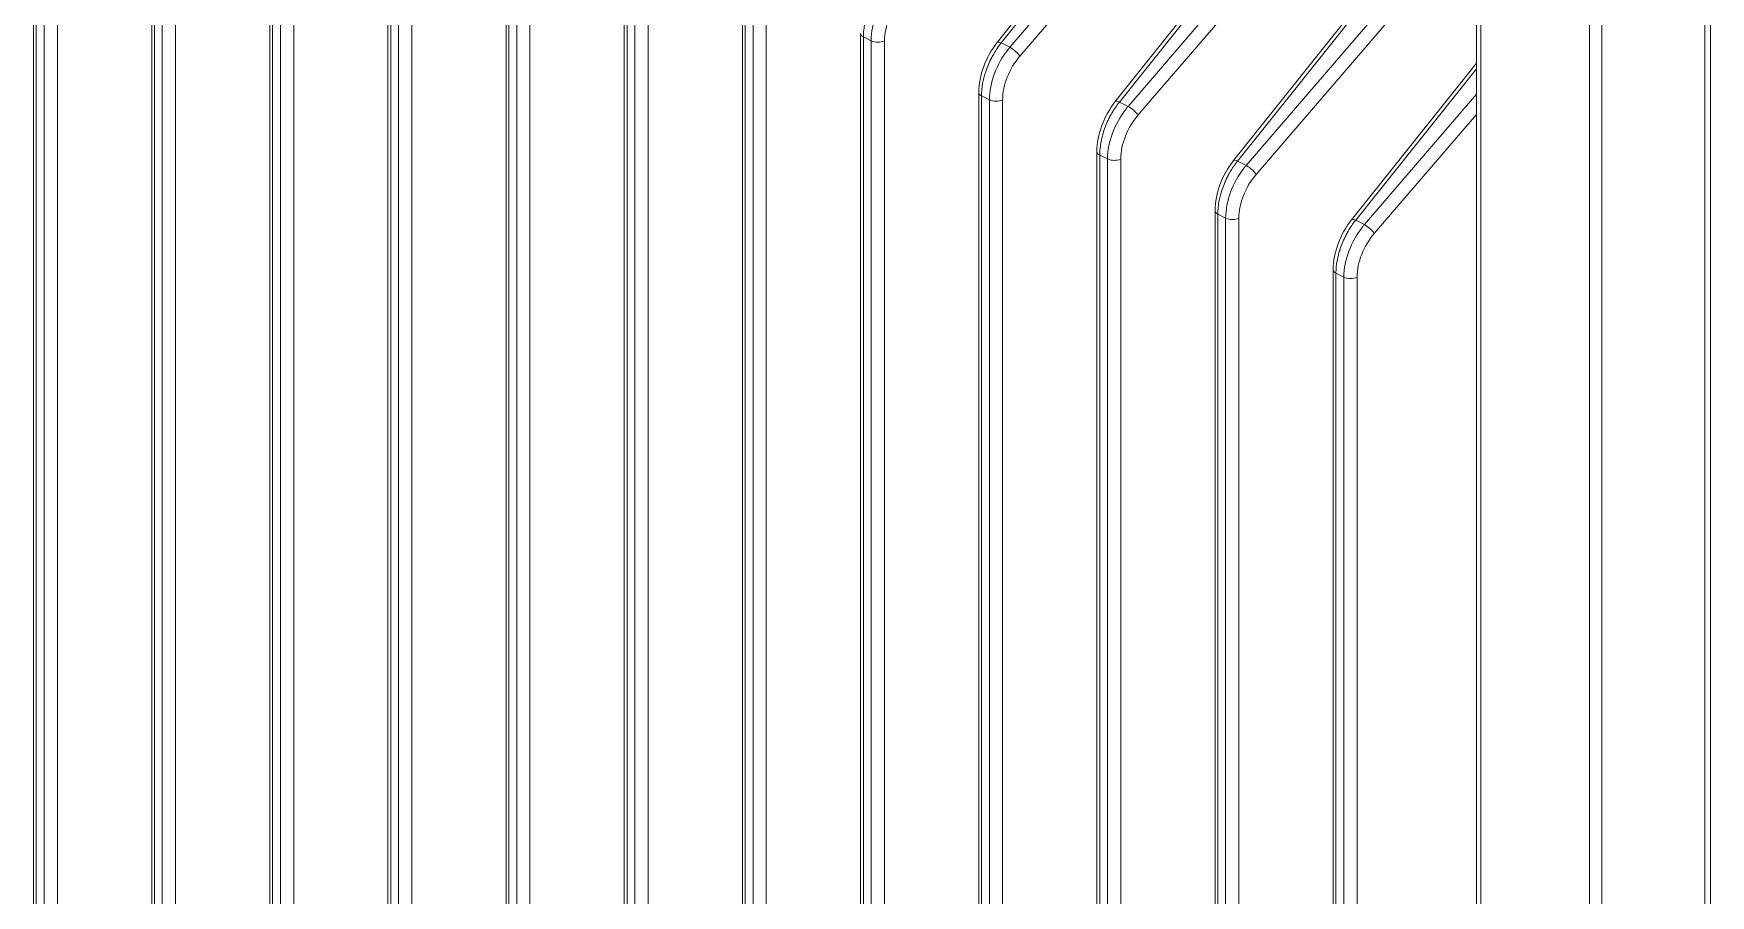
# Model space of a CAD drawing. Header units: millimetres. Extents: x 0 to 2382, y 0 to 1684.
# Drawn here: x 1898.2 to 1986.5, y 1097.6 to 1143 of the extents above; entities that cross this region are included whole.
import ezdxf

# ---------------------------------------------------------------- set-up
doc = ezdxf.new("R2010")
doc.units = ezdxf.units.MM
doc.layers.get('0').update_dxf_attribs({"lineweight": 13})

msp = doc.modelspace()

# ---------------------------------------------------------------- linework, layer by layer
at = {"lineweight": 9}
for p, q in [((1986.208, 1189.984), (1986.208, 853.966)), ((1986.501, 1189.63), (1986.501, 853.612)), ((1974.178, 1041.643), (1974.178, 1166.887)), ((1974.401, 1041.198), (1974.401, 1166.426)), ((1898.184, 1081.514), (1898.184, 1164.818)), ((1898.331, 1164.642), (1898.331, 1081.337)), ((1898.743, 1081.131), (1898.743, 1164.436)), ((1899.441, 1164.431), (1899.441, 1081.127)), ((1904.407, 1078.403), (1904.407, 1161.707)), ((1904.553, 1161.53), (1904.553, 1078.226)), ((1904.966, 1078.02), (1904.966, 1161.324)), ((1905.664, 1161.32), (1905.664, 1078.015)), ((1910.63, 1075.292), (1910.63, 1158.596)), ((1910.776, 1158.419), (1910.776, 1075.115)), ((1911.188, 1074.909), (1911.188, 1158.213)), ((1911.886, 1158.209), (1911.886, 1074.904)), ((1916.852, 1072.18), (1916.852, 1155.485)), ((1916.999, 1155.308), (1916.999, 1072.004)), ((1917.411, 1071.797), (1917.411, 1155.102)), ((1918.109, 1155.097), (1918.109, 1071.793)), ((1923.075, 1069.069), (1923.075, 1152.373)), ((1923.221, 1152.197), (1923.221, 1068.892)), ((1923.633, 1068.686), (1923.633, 1151.99)), ((1924.331, 1151.986), (1924.331, 1068.681)), ((1948.935, 1142.569), (1956.81, 1152.436)), ((1949.149, 1142.543), (1957.068, 1152.466)), ((1957.952, 1152.024), (1949.607, 1142.314)), ((1950.128, 1141.846), (1958.396, 1151.466)), ((1929.297, 1065.958), (1929.297, 1149.262)), ((1929.444, 1149.085), (1929.444, 1065.781)), ((1955.157, 1139.457), (1963.032, 1149.325)), ((1955.371, 1139.432), (1963.29, 1149.355)), ((1929.856, 1065.575), (1929.856, 1148.879)), ((1930.554, 1148.875), (1930.554, 1065.57)), ((1964.175, 1148.912), (1955.83, 1139.203)), ((1956.351, 1138.735), (1964.618, 1148.355)), ((1980.139, 1147.146), (1980.139, 1084.307)), ((1980.774, 1084.365), (1980.774, 1146.736)), ((1935.52, 1062.847), (1935.52, 1146.151)), ((1935.666, 1145.974), (1935.666, 1062.67)), ((1936.079, 1062.464), (1936.079, 1145.768)), ((1936.776, 1145.763), (1936.776, 1062.459)), ((1961.38, 1136.346), (1969.255, 1146.213)), ((1961.594, 1136.321), (1969.513, 1146.243)), ((1970.397, 1145.801), (1962.052, 1136.092)), ((1962.574, 1135.624), (1970.841, 1145.243)), ((1941.742, 1059.735), (1941.742, 1143.04)), ((1941.889, 1142.863), (1941.889, 1059.559)), ((1942.301, 1142.657), (1941.889, 1142.863)), ((1942.301, 1059.352), (1942.301, 1142.657)), ((1942.999, 1142.652), (1942.999, 1059.348)), ((1949.149, 1142.543), (1949.607, 1142.314)), ((1967.602, 1133.235), (1974.178, 1141.474)), ((1967.816, 1133.21), (1974.178, 1141.18)), ((1947.965, 1056.624), (1947.965, 1139.928)), ((1948.111, 1139.752), (1948.111, 1056.447)), ((1948.524, 1139.545), (1948.111, 1139.752)), ((1948.524, 1056.241), (1948.524, 1139.545)), ((1949.221, 1139.541), (1949.221, 1056.236)), ((1955.371, 1139.432), (1955.83, 1139.203)), ((1974.178, 1139.848), (1968.275, 1132.98)), ((1968.796, 1132.512), (1974.178, 1138.774)), ((1954.187, 1053.513), (1954.187, 1136.817)), ((1954.334, 1136.64), (1954.334, 1053.336)), ((1954.746, 1136.434), (1954.334, 1136.64)), ((1954.746, 1053.13), (1954.746, 1136.434)), ((1955.444, 1136.43), (1955.444, 1053.125)), ((1961.594, 1136.321), (1962.052, 1136.092)), ((1960.41, 1050.401), (1960.41, 1133.706)), ((1960.556, 1133.529), (1960.556, 1050.225)), ((1960.969, 1133.323), (1960.556, 1133.529)), ((1960.969, 1050.019), (1960.969, 1133.323)), ((1961.666, 1133.318), (1961.666, 1050.014)), ((1967.816, 1133.21), (1968.275, 1132.98)), ((1966.632, 1047.29), (1966.632, 1130.595)), ((1966.779, 1130.418), (1966.779, 1047.113)), ((1967.191, 1130.212), (1966.779, 1130.418)), ((1967.191, 1046.907), (1967.191, 1130.212)), ((1967.889, 1130.207), (1967.889, 1046.903))]:
    msp.add_line(p, q, dxfattribs=at)
for centre, radius, start, end in [((1945.213, 1142.862), 3.324, 177.44228, 179.98064), ((1952.546, 1139.815), 4.357, 141.23397, 142.41721), ((1952.877, 1139.522), 4.3, 139.5025, 141.63424), ((1951.436, 1139.75), 3.324, 177.44228, 179.98064), ((1958.769, 1136.704), 4.357, 141.23397, 142.41721), ((1959.1, 1136.41), 4.3, 139.5025, 141.63424), ((1957.658, 1136.639), 3.324, 177.44228, 179.98064), ((1964.991, 1133.593), 4.357, 141.23397, 142.41721), ((1965.322, 1133.299), 4.3, 139.5025, 141.63424), ((1963.881, 1133.528), 3.324, 177.44228, 179.98064), ((1971.214, 1130.481), 4.357, 141.23397, 142.41721), ((1971.545, 1130.188), 4.3, 139.5025, 141.63424), ((1970.103, 1130.417), 3.324, 177.44228, 179.98064)]:
    msp.add_arc(centre, radius, start, end, dxfattribs=at)
for points, knots in [([(1943.283, 1145.302), (1942.979, 1144.917), (1942.505, 1144.073), (1942.301, 1143.119), (1942.301, 1142.657)], [0, 0, 0, 0, 0.515041, 1, 1, 1, 1]), ([(1942.999, 1142.652), (1942.999, 1143.06), (1943.189, 1143.898), (1943.625, 1144.631), (1943.906, 1144.957)], [0, 0, 0, 0, 0.486302, 1, 1, 1, 1]), ([(1941.892, 1143.01), (1941.895, 1143.076), (1941.915, 1143.347), (1941.963, 1143.616), (1942.014, 1143.817)], [0, 0, 0, 0, 0.241228, 1, 1, 1, 1]), ([(1941.889, 1142.863), (1941.867, 1142.874), (1941.801, 1142.912), (1941.742, 1142.985), (1941.742, 1143.04)], [0, 0, 0, 0, 0.307754, 1, 1, 1, 1]), ([(1942.999, 1142.652), (1942.891, 1142.601), (1942.649, 1142.564), (1942.407, 1142.604), (1942.301, 1142.657)], [0, 0, 0, 0, 0.501917, 1, 1, 1, 1]), ([(1948.935, 1142.569), (1948.633, 1142.19), (1948.164, 1141.345), (1947.965, 1140.394), (1947.965, 1139.928)], [0, 0, 0, 0, 0.509629, 1, 1, 1, 1]), ([(1949.506, 1142.191), (1949.201, 1141.806), (1948.727, 1140.961), (1948.524, 1140.007), (1948.524, 1139.545)], [0, 0, 0, 0, 0.515041, 1, 1, 1, 1]), ([(1948.597, 1141.675), (1948.632, 1141.746), (1948.778, 1142.023), (1948.95, 1142.287), (1949.093, 1142.473)], [0, 0, 0, 0, 0.25338, 1, 1, 1, 1]), ([(1949.149, 1142.543), (1949.105, 1142.564), (1949.041, 1142.593), (1948.951, 1142.589), (1948.935, 1142.569)], [0, 0, 0, 0, 0.644998, 1, 1, 1, 1]), ([(1950.128, 1141.846), (1950.068, 1141.943), (1949.902, 1142.113), (1949.714, 1142.257), (1949.607, 1142.314)], [0, 0, 0, 0, 0.484512, 1, 1, 1, 1]), ([(1948.236, 1140.705), (1948.257, 1140.788), (1948.351, 1141.12), (1948.481, 1141.442), (1948.597, 1141.675)], [0, 0, 0, 0, 0.246489, 1, 1, 1, 1]), ([(1949.221, 1139.541), (1949.221, 1139.948), (1949.411, 1140.787), (1949.848, 1141.52), (1950.128, 1141.846)], [0, 0, 0, 0, 0.486302, 1, 1, 1, 1]), ([(1948.115, 1139.899), (1948.117, 1139.964), (1948.137, 1140.236), (1948.186, 1140.505), (1948.236, 1140.705)], [0, 0, 0, 0, 0.241228, 1, 1, 1, 1]), ([(1948.111, 1139.752), (1948.09, 1139.762), (1948.023, 1139.801), (1947.965, 1139.874), (1947.965, 1139.928)], [0, 0, 0, 0, 0.307754, 1, 1, 1, 1]), ([(1949.221, 1139.541), (1949.114, 1139.49), (1948.872, 1139.453), (1948.629, 1139.493), (1948.524, 1139.545)], [0, 0, 0, 0, 0.501917, 1, 1, 1, 1]), ([(1955.157, 1139.457), (1954.855, 1139.079), (1954.386, 1138.234), (1954.187, 1137.283), (1954.187, 1136.817)], [0, 0, 0, 0, 0.509629, 1, 1, 1, 1]), ([(1954.819, 1138.564), (1954.855, 1138.635), (1955.001, 1138.912), (1955.173, 1139.176), (1955.316, 1139.361)], [0, 0, 0, 0, 0.25338, 1, 1, 1, 1]), ([(1955.371, 1139.432), (1955.328, 1139.453), (1955.263, 1139.482), (1955.174, 1139.478), (1955.157, 1139.458)], [0, 0, 0, 0, 0.644998, 1, 1, 1, 1]), ([(1954.459, 1137.594), (1954.48, 1137.677), (1954.574, 1138.009), (1954.703, 1138.331), (1954.819, 1138.564)], [0, 0, 0, 0, 0.246489, 1, 1, 1, 1]), ([(1955.728, 1139.079), (1955.424, 1138.695), (1954.95, 1137.85), (1954.746, 1136.896), (1954.746, 1136.434)], [0, 0, 0, 0, 0.515041, 1, 1, 1, 1]), ([(1955.444, 1136.43), (1955.444, 1136.837), (1955.634, 1137.675), (1956.07, 1138.409), (1956.351, 1138.735)], [0, 0, 0, 0, 0.486303, 1, 1, 1, 1]), ([(1956.351, 1138.735), (1956.29, 1138.831), (1956.124, 1139.002), (1955.937, 1139.146), (1955.83, 1139.203)], [0, 0, 0, 0, 0.484512, 1, 1, 1, 1]), ([(1954.337, 1136.788), (1954.34, 1136.853), (1954.36, 1137.125), (1954.408, 1137.394), (1954.459, 1137.594)], [0, 0, 0, 0, 0.241228, 1, 1, 1, 1]), ([(1954.334, 1136.64), (1954.312, 1136.651), (1954.246, 1136.69), (1954.187, 1136.763), (1954.187, 1136.817)], [0, 0, 0, 0, 0.307754, 1, 1, 1, 1]), ([(1955.444, 1136.43), (1955.336, 1136.378), (1955.094, 1136.342), (1954.852, 1136.381), (1954.746, 1136.434)], [0, 0, 0, 0, 0.501917, 1, 1, 1, 1]), ([(1961.38, 1136.346), (1961.078, 1135.968), (1960.609, 1135.123), (1960.41, 1134.172), (1960.41, 1133.706)], [0, 0, 0, 0, 0.509629, 1, 1, 1, 1]), ([(1961.951, 1135.968), (1961.646, 1135.583), (1961.172, 1134.739), (1960.969, 1133.785), (1960.969, 1133.323)], [0, 0, 0, 0, 0.515041, 1, 1, 1, 1]), ([(1961.042, 1135.453), (1961.077, 1135.524), (1961.223, 1135.801), (1961.395, 1136.065), (1961.538, 1136.25)], [0, 0, 0, 0, 0.25338, 1, 1, 1, 1]), ([(1961.594, 1136.321), (1961.55, 1136.341), (1961.486, 1136.371), (1961.396, 1136.367), (1961.38, 1136.346)], [0, 0, 0, 0, 0.644998, 1, 1, 1, 1]), ([(1962.573, 1135.624), (1962.513, 1135.72), (1962.347, 1135.89), (1962.159, 1136.035), (1962.052, 1136.092)], [0, 0, 0, 0, 0.484512, 1, 1, 1, 1]), ([(1960.681, 1134.483), (1960.702, 1134.565), (1960.796, 1134.898), (1960.926, 1135.22), (1961.042, 1135.453)], [0, 0, 0, 0, 0.246489, 1, 1, 1, 1]), ([(1961.666, 1133.318), (1961.666, 1133.726), (1961.856, 1134.564), (1962.293, 1135.297), (1962.574, 1135.624)], [0, 0, 0, 0, 0.486303, 1, 1, 1, 1]), ([(1960.56, 1133.676), (1960.563, 1133.742), (1960.582, 1134.013), (1960.631, 1134.283), (1960.681, 1134.483)], [0, 0, 0, 0, 0.241228, 1, 1, 1, 1]), ([(1960.556, 1133.529), (1960.535, 1133.54), (1960.468, 1133.578), (1960.41, 1133.652), (1960.41, 1133.706)], [0, 0, 0, 0, 0.307754, 1, 1, 1, 1]), ([(1961.666, 1133.318), (1961.559, 1133.267), (1961.317, 1133.231), (1961.074, 1133.27), (1960.969, 1133.323)], [0, 0, 0, 0, 0.501917, 1, 1, 1, 1]), ([(1967.602, 1133.235), (1967.3, 1132.857), (1966.831, 1132.012), (1966.632, 1131.06), (1966.632, 1130.595)], [0, 0, 0, 0, 0.509629, 1, 1, 1, 1]), ([(1967.264, 1132.341), (1967.3, 1132.412), (1967.446, 1132.69), (1967.618, 1132.953), (1967.761, 1133.139)], [0, 0, 0, 0, 0.25338, 1, 1, 1, 1]), ([(1967.816, 1133.21), (1967.773, 1133.23), (1967.708, 1133.259), (1967.619, 1133.256), (1967.602, 1133.235)], [0, 0, 0, 0, 0.644998, 1, 1, 1, 1]), ([(1966.904, 1131.372), (1966.925, 1131.454), (1967.019, 1131.786), (1967.149, 1132.108), (1967.264, 1132.341)], [0, 0, 0, 0, 0.246489, 1, 1, 1, 1]), ([(1968.173, 1132.857), (1967.869, 1132.472), (1967.395, 1131.627), (1967.191, 1130.674), (1967.191, 1130.212)], [0, 0, 0, 0, 0.515041, 1, 1, 1, 1]), ([(1967.889, 1130.207), (1967.889, 1130.615), (1968.079, 1131.453), (1968.515, 1132.186), (1968.796, 1132.512)], [0, 0, 0, 0, 0.486302, 1, 1, 1, 1]), ([(1968.796, 1132.512), (1968.735, 1132.609), (1968.569, 1132.779), (1968.382, 1132.923), (1968.275, 1132.98)], [0, 0, 0, 0, 0.484512, 1, 1, 1, 1]), ([(1966.782, 1130.565), (1966.785, 1130.631), (1966.805, 1130.902), (1966.854, 1131.171), (1966.904, 1131.372)], [0, 0, 0, 0, 0.241228, 1, 1, 1, 1]), ([(1966.779, 1130.418), (1966.757, 1130.429), (1966.691, 1130.467), (1966.632, 1130.54), (1966.632, 1130.595)], [0, 0, 0, 0, 0.307754, 1, 1, 1, 1]), ([(1967.889, 1130.207), (1967.781, 1130.156), (1967.539, 1130.119), (1967.297, 1130.159), (1967.191, 1130.212)], [0, 0, 0, 0, 0.501917, 1, 1, 1, 1])]:
    msp.add_open_spline(points, degree=3, knots=knots, dxfattribs=at)

doc.saveas('drawing.dxf')
